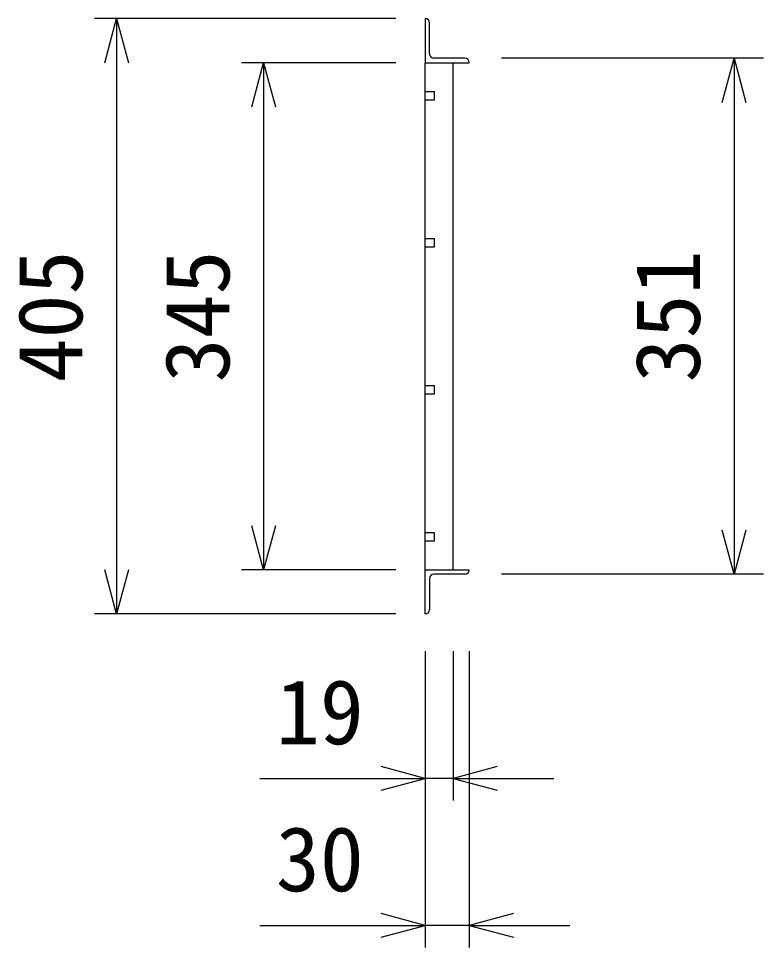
# Model space of a CAD drawing. Units: millimetres, scale not verified. Extents: x -25200 to 25200, y -8910 to 8910.
# Drawn here: x -9940 to -9433, y -5557 to -4925 of the extents above; entities that cross this region are included whole.
import ezdxf
from ezdxf.enums import TextEntityAlignment as Align

# ---------------------------------------------------------------- set-up
doc = ezdxf.new("R2010")
doc.units = ezdxf.units.MM
doc.header["$LTSCALE"] = 30
doc.layers.add('0-0_DIM', color=7, linetype='Continuous', lineweight=25)
doc.layers.add('0-2_HATCH', color=6, linetype='Continuous', lineweight=25)
doc.styles.add('ＭＳ ゴシック', font='')
doc.styles.get('ＭＳ ゴシック').set_extended_font_data('MS Gothic')

msp = doc.modelspace()

# ---------------------------------------------------------------- linework, layer by layer
at = {"layer": '0-0_DIM'}
for p, q in [((-9683.18, -4924.92), (-9888.18, -4924.92)), ((-9873.18, -4924.92), (-9873.18, -5329.92)), ((-9433.1, -4951.92), (-9611.18, -4951.92)), ((-9453.1, -4951.92), (-9453.1, -5302.92)), ((-9683.18, -4954.92), (-9788.18, -4954.92)), ((-9773.18, -4954.92), (-9773.18, -5299.92)), ((-9683.18, -5299.92), (-9788.18, -5299.92)), ((-9433.1, -5302.92), (-9611.18, -5302.92)), ((-9683.18, -5329.92), (-9888.18, -5329.92)), ((-9663.18, -5355.14), (-9663.18, -5556.73)), ((-9644.18, -5355.14), (-9644.18, -5456.73)), ((-9633.18, -5355.14), (-9633.18, -5556.73)), ((-9775.79, -5441.73), (-9663.18, -5441.73)), ((-9644.18, -5441.73), (-9663.18, -5441.73)), ((-9644.18, -5441.73), (-9575.71, -5441.73)), ((-9775.79, -5541.73), (-9663.18, -5541.73)), ((-9633.18, -5541.73), (-9663.18, -5541.73)), ((-9633.18, -5541.73), (-9564.71, -5541.73))]:
    msp.add_line(p, q, dxfattribs=at)
for points in [[(-9881.22, -4954.92), (-9873.18, -4924.92), (-9865.14, -4954.92)], [(-9461.14, -4981.92), (-9453.1, -4951.92), (-9445.07, -4981.92)], [(-9781.22, -4984.92), (-9773.18, -4954.92), (-9765.14, -4984.92)], [(-9765.14, -5269.92), (-9773.18, -5299.92), (-9781.22, -5269.92)], [(-9445.07, -5272.92), (-9453.1, -5302.92), (-9461.14, -5272.92)], [(-9865.14, -5299.92), (-9873.18, -5329.92), (-9881.22, -5299.92)], [(-9693.18, -5449.77), (-9663.18, -5441.73), (-9693.18, -5433.69)], [(-9614.18, -5433.69), (-9644.18, -5441.73), (-9614.18, -5449.77)], [(-9693.18, -5549.77), (-9663.18, -5541.73), (-9693.18, -5533.69)], [(-9603.18, -5533.69), (-9633.18, -5541.73), (-9603.18, -5549.77)]]:
    msp.add_lwpolyline(points, dxfattribs=at)
at = {"layer": '0-2_HATCH'}
for p, q in [((-9663.18, -4924.92), (-9663.18, -4954.92)), ((-9660.18, -4948.92), (-9660.18, -4927.92)), ((-9636.18, -4951.92), (-9657.18, -4951.92)), ((-9663.18, -5299.92), (-9663.18, -4954.92)), ((-9663.18, -4954.92), (-9633.18, -4954.92)), ((-9644.18, -5299.92), (-9644.18, -4954.92)), ((-9663.18, -5299.92), (-9633.18, -5299.92)), ((-9663.18, -5329.92), (-9663.18, -5299.92)), ((-9660.18, -5305.92), (-9660.18, -5326.92)), ((-9636.18, -5302.92), (-9657.18, -5302.92))]:
    msp.add_line(p, q, dxfattribs=at)
for points in [[(-9663.18, -4980.42), (-9663.18, -4974.42), (-9657.18, -4974.42), (-9657.18, -4980.42)], [(-9663.18, -5080.42), (-9663.18, -5074.42), (-9657.18, -5074.42), (-9657.18, -5080.42)], [(-9663.18, -5180.42), (-9663.18, -5174.42), (-9657.18, -5174.42), (-9657.18, -5180.42)], [(-9663.18, -5280.42), (-9663.18, -5274.42), (-9657.18, -5274.42), (-9657.18, -5280.42)]]:
    msp.add_lwpolyline(points, close=True, dxfattribs=at)
for centre, start, end in [((-9663.18, -4927.92), 0, 90), ((-9657.18, -4948.92), 180, 270), ((-9636.18, -4954.92), 0, 90), ((-9636.18, -5299.92), 270, 0), ((-9657.18, -5305.92), 90, 180), ((-9663.18, -5326.92), 270, 0)]:
    msp.add_arc(centre, 3, start, end, dxfattribs=at)

# ---------------------------------------------------------------- texts
at = {"layer": '0-0_DIM', "style": 'ＭＳ ゴシック'}
for s, p in [('351', (-9463.1, -5172.42)), ('405', (-9883.18, -5172.42)), ('345', (-9783.18, -5172.42))]:
    msp.add_text(s, height=43.99, rotation=90, dxfattribs=at).set_placement(p, align=Align.BOTTOM_LEFT)
for s, p in [('19', (-9764.81, -5431.73)), ('30', (-9764.81, -5531.73))]:
    msp.add_text(s, height=43.99, dxfattribs=at).set_placement(p, align=Align.BOTTOM_LEFT)

doc.saveas('drawing.dxf')
